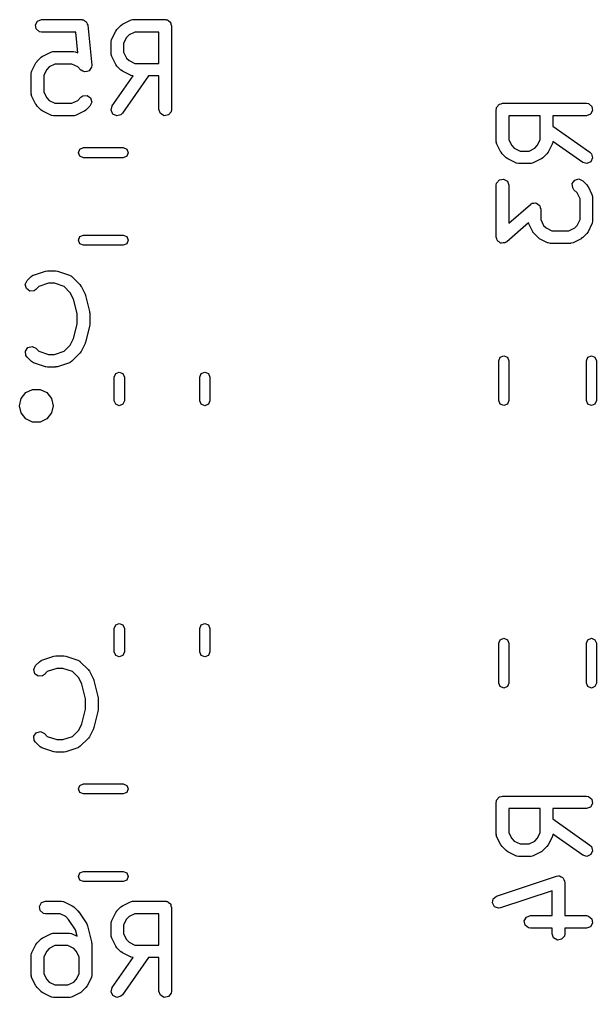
# Model space of a CAD drawing. Extents: x 6 to 132, y -105 to 21.
# Drawn here: x 93 to 99.88, y -0.87 to 10.81 of the extents above; entities that cross this region are included whole.
import ezdxf

# ---------------------------------------------------------------- set-up
doc = ezdxf.new("R2010")
doc.units = 0
doc.layers.add('BLACK', color=7, linetype='CONTINUOUS')

msp = doc.modelspace()

# ---------------------------------------------------------------- linework, layer by layer
at = {"layer": 'BLACK', "linetype": 'CONTINUOUS'}
for p, q in [((93.188, 10.7504), (93.2137, 10.7948)), ((93.197, 10.6999), (93.188, 10.7504)), ((93.2137, 10.7948), (93.2619, 10.8124)), ((93.2619, 10.8124), (93.7381, 10.8124)), ((93.7381, 10.8124), (93.742, 10.8117)), ((93.742, 10.8117), (93.7437, 10.8122)), ((93.7437, 10.8122), (93.7465, 10.8109)), ((93.7465, 10.8109), (93.7637, 10.8079)), ((93.7637, 10.8079), (93.7759, 10.7976)), ((93.7759, 10.7976), (93.7905, 10.7911)), ((93.7905, 10.7911), (93.795, 10.7816)), ((93.795, 10.7816), (93.803, 10.7749)), ((93.803, 10.7749), (93.8058, 10.7592)), ((93.8058, 10.7592), (93.8127, 10.7448)), ((94.2089, 10.7428), (94.2272, 10.7557)), ((94.2272, 10.7557), (94.2284, 10.7568)), ((94.2284, 10.7568), (94.3236, 10.8045)), ((94.3236, 10.8045), (94.3486, 10.8119)), ((94.3486, 10.8119), (94.3529, 10.8108)), ((94.3529, 10.8108), (94.3571, 10.8124)), ((94.3571, 10.8124), (94.7381, 10.8124)), ((94.7381, 10.8124), (94.7478, 10.8107)), ((94.7478, 10.8107), (94.7511, 10.8112)), ((94.7511, 10.8112), (94.754, 10.8096)), ((94.754, 10.8096), (94.7637, 10.8079)), ((94.7637, 10.8079), (94.7787, 10.7953)), ((94.7787, 10.7953), (94.7955, 10.7856)), ((94.7955, 10.7856), (94.7979, 10.7792)), ((94.7979, 10.7792), (94.803, 10.7749)), ((94.803, 10.7749), (94.8064, 10.7557)), ((94.8064, 10.7557), (94.8131, 10.7374)), ((93.2363, 10.6669), (93.197, 10.6999)), ((93.2619, 10.6624), (93.2363, 10.6669)), ((93.6702, 10.6624), (93.2619, 10.6624)), ((93.695, 10.4142), (93.6702, 10.6624)), ((93.8127, 10.7448), (93.8603, 10.2687)), ((94.0996, 10.5804), (94.1472, 10.6757)), ((94.1472, 10.6757), (94.1606, 10.6937)), ((94.1606, 10.6937), (94.1613, 10.6952)), ((94.1613, 10.6952), (94.2089, 10.7428)), ((94.3748, 10.6624), (94.3063, 10.6281)), ((94.6631, 10.6624), (94.3748, 10.6624)), ((94.6631, 10.2886), (94.6631, 10.6624)), ((94.8131, 10.7374), (94.8131, 9.73738)), ((94.0917, 10.5469), (94.0962, 10.5726)), ((94.0917, 10.404), (94.0917, 10.5469)), ((94.0962, 10.5726), (94.0991, 10.576)), ((94.0991, 10.576), (94.0996, 10.5804)), ((94.2759, 10.5977), (94.2417, 10.5292)), ((94.2417, 10.5292), (94.2417, 10.4218)), ((94.3063, 10.6281), (94.2759, 10.5977)), ((93.276, 10.3759), (93.3712, 10.4235)), ((93.3712, 10.4235), (93.3962, 10.4309)), ((93.3962, 10.4309), (93.4005, 10.4299)), ((93.4005, 10.4299), (93.4048, 10.4314)), ((93.4048, 10.4314), (93.6429, 10.4314)), ((93.6429, 10.4314), (93.6685, 10.4269)), ((93.6685, 10.4269), (93.6719, 10.424)), ((93.6719, 10.424), (93.6764, 10.4235)), ((93.6764, 10.4235), (93.695, 10.4142)), ((94.0932, 10.3998), (94.0917, 10.404)), ((94.0922, 10.3955), (94.0932, 10.3998)), ((94.0996, 10.3705), (94.0922, 10.3955)), ((94.2417, 10.4218), (94.2759, 10.3532)), ((93.1472, 10.1995), (93.1948, 10.2947)), ((93.1948, 10.2947), (93.2082, 10.3127)), ((93.2082, 10.3127), (93.2089, 10.3142)), ((93.2089, 10.3142), (93.2565, 10.3618)), ((93.2565, 10.3618), (93.2749, 10.3747)), ((93.2749, 10.3747), (93.276, 10.3759)), ((93.4225, 10.2814), (93.3539, 10.2472)), ((93.6252, 10.2814), (93.4225, 10.2814)), ((93.6937, 10.2472), (93.6252, 10.2814)), ((94.1472, 10.2753), (94.0996, 10.3705)), ((94.2759, 10.3532), (94.3063, 10.3228)), ((94.3063, 10.3228), (94.3748, 10.2886)), ((94.3748, 10.2886), (94.6631, 10.2886)), ((93.1393, 10.166), (93.1438, 10.1916)), ((93.1393, 9.92786), (93.1393, 10.166)), ((93.1438, 10.1916), (93.1467, 10.195)), ((93.1467, 10.195), (93.1472, 10.1995)), ((93.3235, 10.2168), (93.2893, 10.1482)), ((93.3539, 10.2472), (93.3235, 10.2168)), ((93.7327, 10.2082), (93.6937, 10.2472)), ((93.7331, 10.2079), (93.7327, 10.2082)), ((93.7333, 10.2075), (93.7331, 10.2079)), ((93.7564, 10.1971), (93.7333, 10.2075)), ((93.7792, 10.1865), (93.7564, 10.1971)), ((93.7797, 10.1866), (93.7792, 10.1865)), ((93.7801, 10.1864), (93.7797, 10.1866)), ((93.8044, 10.1932), (93.7801, 10.1864)), ((93.8287, 10.1998), (93.8044, 10.1932)), ((93.829, 10.2002), (93.8287, 10.1998)), ((93.8295, 10.2003), (93.829, 10.2002)), ((93.8437, 10.2212), (93.8295, 10.2003)), ((93.8582, 10.2418), (93.8437, 10.2212)), ((93.8584, 10.2427), (93.8581, 10.2423)), ((93.8581, 10.2423), (93.8582, 10.2418)), ((93.8603, 10.2687), (93.8584, 10.2427)), ((94.1484, 10.2741), (94.1472, 10.2753)), ((94.1613, 10.2558), (94.1484, 10.2741)), ((94.2089, 10.2082), (94.1613, 10.2558)), ((94.2104, 10.2075), (94.2089, 10.2082)), ((94.2284, 10.1941), (94.2104, 10.2075)), ((94.3236, 10.1465), (94.2284, 10.1941)), ((93.2893, 10.1482), (93.2893, 9.94556)), ((94.1052, 9.78039), (94.3561, 10.1388)), ((94.539, 10.1386), (94.2281, 9.69437)), ((94.3281, 10.146), (94.3236, 10.1465)), ((94.3315, 10.1431), (94.3281, 10.146)), ((94.3561, 10.1388), (94.3315, 10.1431)), ((94.6631, 10.1386), (94.539, 10.1386)), ((94.6631, 9.73738), (94.6631, 10.1386)), ((93.2893, 9.94556), (93.3235, 9.87705)), ((93.1408, 9.92364), (93.1393, 9.92786)), ((93.1398, 9.91928), (93.1408, 9.92364)), ((93.1472, 9.89432), (93.1398, 9.91928)), ((93.1948, 9.79908), (93.1472, 9.89432)), ((93.3235, 9.87705), (93.3539, 9.84664)), ((93.3539, 9.84664), (93.4225, 9.81238)), ((93.4225, 9.81238), (93.6251, 9.81238)), ((93.6251, 9.81238), (93.6937, 9.84664)), ((93.6937, 9.84664), (93.7327, 9.88565)), ((93.7327, 9.88565), (93.754, 9.90059)), ((93.754, 9.90059), (93.8051, 9.90506)), ((93.8051, 9.90506), (93.8471, 9.87564)), ((93.8604, 9.82608), (93.8387, 9.77959)), ((93.8471, 9.87564), (93.8604, 9.82608)), ((98.7443, 9.80643), (98.7626, 9.81309)), ((98.7626, 9.81309), (99.7626, 9.81309)), ((99.7626, 9.81309), (99.7883, 9.80857)), ((93.196, 9.79795), (93.1948, 9.79908)), ((93.2089, 9.77959), (93.196, 9.79795)), ((93.2565, 9.73197), (93.2089, 9.77959)), ((93.258, 9.73128), (93.2565, 9.73197)), ((93.276, 9.71792), (93.258, 9.73128)), ((93.3712, 9.6703), (93.276, 9.71792)), ((93.7716, 9.71792), (93.6764, 9.6703)), ((93.7728, 9.71911), (93.7716, 9.71792)), ((93.7911, 9.73197), (93.7728, 9.71911)), ((93.8387, 9.77959), (93.7911, 9.73197)), ((94.092, 9.73083), (94.1052, 9.78039)), ((94.1136, 9.68434), (94.092, 9.73083)), ((94.6806, 9.68917), (94.6631, 9.73738)), ((94.8086, 9.71173), (94.7756, 9.67243)), ((94.8131, 9.73738), (94.8086, 9.71173)), ((98.6876, 9.73809), (98.6893, 9.74784)), ((98.6876, 9.35714), (98.6876, 9.73809)), ((98.6888, 9.75112), (98.6904, 9.754)), ((98.6893, 9.74784), (98.6888, 9.75112)), ((98.6904, 9.754), (98.6921, 9.76375)), ((98.6921, 9.76375), (98.7047, 9.77867)), ((98.7047, 9.77867), (98.7144, 9.79555)), ((98.7144, 9.79555), (98.7208, 9.79786)), ((98.7208, 9.79786), (98.7251, 9.80305)), ((98.7251, 9.80305), (98.7443, 9.80643)), ((99.7883, 9.80857), (99.8276, 9.77559)), ((99.8365, 9.72507), (99.8108, 9.68064)), ((99.8276, 9.77559), (99.8365, 9.72507)), ((93.3757, 9.66978), (93.3712, 9.6703)), ((93.3791, 9.6669), (93.3757, 9.66978)), ((93.4048, 9.66238), (93.3791, 9.6669)), ((93.6429, 9.66238), (93.4048, 9.66238)), ((93.6471, 9.66391), (93.6429, 9.66238)), ((93.6514, 9.66287), (93.6471, 9.66391)), ((93.6764, 9.6703), (93.6514, 9.66287)), ((94.1601, 9.66266), (94.1136, 9.68434)), ((94.2097, 9.67595), (94.1601, 9.66266)), ((94.2281, 9.69437), (94.2097, 9.67595)), ((94.7251, 9.66352), (94.6806, 9.68917)), ((94.7756, 9.67243), (94.7251, 9.66352)), ((99.2114, 9.66309), (98.8376, 9.66309)), ((98.8376, 9.66309), (98.8376, 9.37485)), ((99.2114, 9.37485), (99.2114, 9.66309)), ((99.7626, 9.66309), (99.3614, 9.66309)), ((99.3614, 9.66309), (99.3614, 9.53905)), ((99.8108, 9.68064), (99.7626, 9.66309)), ((99.3614, 9.53905), (99.8056, 9.22811)), ((98.6892, 9.35293), (98.6876, 9.35714)), ((98.6881, 9.34857), (98.6892, 9.35293)), ((98.6955, 9.3236), (98.6881, 9.34857)), ((98.8376, 9.37485), (98.8719, 9.30633)), ((99.1772, 9.30633), (99.2114, 9.37485)), ((99.3612, 9.35608), (99.3569, 9.33149)), ((99.7196, 9.10522), (99.3612, 9.35608)), ((93.7027, 9.2225), (93.7203, 9.26493)), ((93.7203, 9.26493), (93.7627, 9.2825)), ((93.7627, 9.2825), (94.2373, 9.2825)), ((94.2373, 9.2825), (94.2797, 9.26493)), ((94.2797, 9.26493), (94.2973, 9.2225)), ((98.7432, 9.22836), (98.6955, 9.3236)), ((98.7443, 9.22724), (98.7432, 9.22836)), ((98.7572, 9.20887), (98.7443, 9.22724)), ((98.8719, 9.30633), (98.9023, 9.27592)), ((98.9023, 9.27592), (98.9708, 9.24167)), ((98.9708, 9.24167), (99.0782, 9.24167)), ((99.0782, 9.24167), (99.1468, 9.27592)), ((99.1468, 9.27592), (99.1772, 9.30633)), ((99.3059, 9.22836), (99.2925, 9.21035)), ((99.3535, 9.3236), (99.3059, 9.22836)), ((99.354, 9.32805), (99.3535, 9.3236)), ((99.3569, 9.33149), (99.354, 9.32805)), ((99.8056, 9.22811), (99.824, 9.20969)), ((93.7203, 9.18007), (93.7027, 9.2225)), ((93.7627, 9.1625), (93.7203, 9.18007)), ((94.2373, 9.1625), (93.7627, 9.1625)), ((94.2797, 9.18007), (94.2373, 9.1625)), ((94.2973, 9.2225), (94.2797, 9.18007)), ((98.8048, 9.16125), (98.7572, 9.20887)), ((98.8063, 9.16056), (98.8048, 9.16125)), ((98.8243, 9.1472), (98.8063, 9.16056)), ((98.9196, 9.09958), (98.8243, 9.1472)), ((99.2247, 9.1472), (99.1295, 9.09958)), ((99.2259, 9.14839), (99.2247, 9.1472)), ((99.2442, 9.16125), (99.2259, 9.14839)), ((99.2918, 9.20887), (99.2442, 9.16125)), ((99.2925, 9.21035), (99.2918, 9.20887)), ((99.8157, 9.11364), (99.7692, 9.09195)), ((99.8373, 9.16014), (99.8157, 9.11364)), ((99.824, 9.20969), (99.8373, 9.16014)), ((98.924, 9.09907), (98.9196, 9.09958)), ((98.9274, 9.09619), (98.924, 9.09907)), ((98.9531, 9.09167), (98.9274, 9.09619)), ((99.096, 9.09167), (98.9531, 9.09167)), ((99.1002, 9.0932), (99.096, 9.09167)), ((99.1045, 9.09216), (99.1002, 9.0932)), ((99.1295, 9.09958), (99.1045, 9.09216)), ((99.7692, 9.09195), (99.7196, 9.10522)), ((98.6921, 8.85898), (98.7251, 8.89828)), ((98.7251, 8.89828), (98.7756, 8.90719)), ((98.7756, 8.90719), (98.8201, 8.88154)), ((98.8201, 8.88154), (98.8376, 8.83333)), ((99.5949, 8.85274), (99.6244, 8.89477)), ((99.6244, 8.89477), (99.6739, 8.90805)), ((99.6739, 8.90805), (99.7204, 8.88637)), ((99.7204, 8.88637), (99.768, 8.83875)), ((98.6876, 8.83333), (98.6921, 8.85898)), ((98.6876, 8.21429), (98.6876, 8.83333)), ((98.8376, 8.83333), (98.8376, 8.37957)), ((99.5994, 8.80163), (99.5949, 8.85274)), ((99.6143, 8.7803), (99.5994, 8.80163)), ((99.6534, 8.74128), (99.6143, 8.7803)), ((99.768, 8.83875), (99.7809, 8.82038)), ((99.7809, 8.82038), (99.7821, 8.81925)), ((99.7821, 8.81925), (99.8297, 8.72402)), ((99.6876, 8.67277), (99.6534, 8.74128)), ((99.6876, 8.42247), (99.6876, 8.67277)), ((99.8297, 8.72402), (99.8371, 8.69905)), ((99.8371, 8.69905), (99.8361, 8.69469)), ((99.8361, 8.69469), (99.8376, 8.69047)), ((99.8376, 8.69047), (99.8376, 8.40476)), ((98.8376, 8.37957), (99.0942, 8.60406)), ((99.0942, 8.60406), (99.1038, 8.6099)), ((99.1038, 8.6099), (99.1061, 8.61257)), ((99.1061, 8.61257), (99.1091, 8.61311)), ((99.1091, 8.61311), (99.1165, 8.61755)), ((99.1165, 8.61755), (99.1367, 8.61797)), ((99.1367, 8.61797), (99.1566, 8.62148)), ((99.1566, 8.62148), (99.1618, 8.61849)), ((99.1618, 8.61849), (99.1678, 8.61861)), ((99.1678, 8.61861), (99.1835, 8.60594)), ((99.1835, 8.60594), (99.201, 8.59583)), ((99.201, 8.59583), (99.2031, 8.5902)), ((99.2031, 8.5902), (99.2077, 8.58645)), ((99.2077, 8.58645), (99.2117, 8.56662)), ((99.2117, 8.56662), (99.2186, 8.54762)), ((99.2186, 8.54762), (99.2186, 8.42247)), ((99.2186, 8.42247), (99.2528, 8.35395)), ((99.6534, 8.35395), (99.6876, 8.42247)), ((99.0722, 8.38554), (98.812, 8.15784)), ((99.0765, 8.37122), (99.0722, 8.38554)), ((99.1241, 8.27598), (99.0765, 8.37122)), ((99.2528, 8.35395), (99.2832, 8.32354)), ((99.2832, 8.32354), (99.3518, 8.28928)), ((99.5544, 8.28928), (99.623, 8.32354)), ((99.623, 8.32354), (99.6534, 8.35395)), ((99.8297, 8.37122), (99.7821, 8.27598)), ((99.8302, 8.37567), (99.8297, 8.37122)), ((99.8331, 8.37911), (99.8302, 8.37567)), ((99.8376, 8.40476), (99.8331, 8.37911)), ((93.7027, 8.1775), (93.7203, 8.21993)), ((93.7203, 8.13507), (93.7027, 8.1775)), ((93.7203, 8.21993), (93.7627, 8.2375)), ((93.7627, 8.2375), (94.2373, 8.2375)), ((94.2373, 8.2375), (94.2797, 8.21993)), ((94.2797, 8.21993), (94.2973, 8.1775)), ((94.2973, 8.1775), (94.2797, 8.13507)), ((98.6945, 8.19529), (98.6876, 8.21429)), ((98.6985, 8.17545), (98.6945, 8.19529)), ((99.1253, 8.27486), (99.1241, 8.27598)), ((99.1382, 8.25649), (99.1253, 8.27486)), ((99.1858, 8.20887), (99.1382, 8.25649)), ((99.1873, 8.20818), (99.1858, 8.20887)), ((99.2053, 8.19482), (99.1873, 8.20818)), ((99.3005, 8.1472), (99.2053, 8.19482)), ((99.3518, 8.28928), (99.5544, 8.28928)), ((99.7009, 8.19482), (99.6057, 8.1472)), ((99.702, 8.19601), (99.7009, 8.19482)), ((99.7204, 8.20887), (99.702, 8.19601)), ((99.768, 8.25649), (99.7204, 8.20887)), ((99.7687, 8.25797), (99.768, 8.25649)), ((99.7821, 8.27598), (99.7687, 8.25797)), ((93.7627, 8.1175), (93.7203, 8.13507)), ((94.2373, 8.1175), (93.7627, 8.1175)), ((94.2797, 8.13507), (94.2373, 8.1175)), ((98.7031, 8.1717), (98.6985, 8.17545)), ((98.7052, 8.16608), (98.7031, 8.1717)), ((98.7227, 8.15597), (98.7052, 8.16608)), ((98.7384, 8.14329), (98.7227, 8.15597)), ((98.7444, 8.14341), (98.7384, 8.14329)), ((98.7496, 8.14042), (98.7444, 8.14341)), ((98.7695, 8.14393), (98.7496, 8.14042)), ((98.7897, 8.14435), (98.7695, 8.14393)), ((98.7971, 8.14879), (98.7897, 8.14435)), ((98.8001, 8.14933), (98.7971, 8.14879)), ((98.8024, 8.152), (98.8001, 8.14933)), ((98.812, 8.15784), (98.8024, 8.152)), ((99.305, 8.14669), (99.3005, 8.1472)), ((99.3084, 8.14381), (99.305, 8.14669)), ((99.334, 8.13928), (99.3084, 8.14381)), ((99.5721, 8.13928), (99.334, 8.13928)), ((99.5764, 8.14082), (99.5721, 8.13928)), ((99.5807, 8.13978), (99.5764, 8.14082)), ((99.6057, 8.1472), (99.5807, 8.13978)), ((93.0898, 7.69517), (93.1374, 7.74279)), ((93.1374, 7.74279), (93.1588, 7.75773)), ((93.1588, 7.75773), (93.1632, 7.75812)), ((93.1632, 7.75812), (93.1668, 7.76091)), ((93.1668, 7.76091), (93.3096, 7.80853)), ((93.3096, 7.80853), (93.3318, 7.81182)), ((93.3318, 7.81182), (93.3333, 7.81238)), ((93.3333, 7.81238), (93.4286, 7.81238)), ((93.4286, 7.81238), (93.4507, 7.80849)), ((93.4507, 7.80849), (93.4523, 7.80853)), ((93.4523, 7.80853), (93.5951, 7.76091)), ((93.5951, 7.76091), (93.618, 7.74851)), ((93.618, 7.74851), (93.6204, 7.74469)), ((93.6204, 7.74469), (93.6245, 7.74279)), ((93.6245, 7.74279), (93.7197, 7.64756)), ((93.0681, 7.64868), (93.0898, 7.69517)), ((93.0814, 7.59912), (93.0681, 7.64868)), ((93.1234, 7.5697), (93.0814, 7.59912)), ((93.231, 7.62421), (93.1959, 7.58911)), ((93.3455, 7.66238), (93.231, 7.62421)), ((93.4164, 7.66238), (93.3455, 7.66238)), ((93.5309, 7.62421), (93.4164, 7.66238)), ((93.605, 7.5501), (93.5309, 7.62421)), ((93.7197, 7.64756), (93.7326, 7.62919)), ((93.7326, 7.62919), (93.7337, 7.62806)), ((93.7337, 7.62806), (93.7814, 7.53283)), ((93.1746, 7.57417), (93.1234, 7.5697)), ((93.1959, 7.58911), (93.1746, 7.57417)), ((93.6435, 7.47311), (93.605, 7.5501)), ((93.7814, 7.53283), (93.7851, 7.52042)), ((93.7851, 7.52042), (93.787, 7.51747)), ((93.787, 7.51747), (93.8347, 7.327)), ((93.6869, 7.29957), (93.6435, 7.47311)), ((93.6869, 7.17519), (93.6869, 7.29957)), ((93.8347, 7.327), (93.8357, 7.31207)), ((93.8357, 7.31207), (93.8369, 7.30881)), ((93.8369, 7.30881), (93.8369, 7.16595)), ((93.6435, 7.00165), (93.6869, 7.17519)), ((93.8347, 7.14776), (93.787, 6.95729)), ((93.8369, 7.16595), (93.8343, 7.15121)), ((93.8343, 7.15121), (93.8347, 7.14776)), ((93.0704, 6.85203), (93.0998, 6.89406)), ((93.0998, 6.89406), (93.1494, 6.90733)), ((93.1494, 6.90733), (93.1959, 6.88565)), ((93.5309, 6.85055), (93.605, 6.92467)), ((93.605, 6.92467), (93.6435, 7.00165)), ((93.7814, 6.94193), (93.7337, 6.8467)), ((93.7818, 6.94546), (93.7814, 6.94193)), ((93.787, 6.95729), (93.7818, 6.94546)), ((93.0749, 6.80092), (93.0704, 6.85203)), ((93.0898, 6.77959), (93.0749, 6.80092)), ((93.1374, 6.73197), (93.0898, 6.77959)), ((93.1959, 6.88565), (93.231, 6.85055)), ((93.231, 6.85055), (93.3455, 6.81238)), ((93.3455, 6.81238), (93.4164, 6.81238)), ((93.4164, 6.81238), (93.5309, 6.85055)), ((93.7197, 6.8272), (93.6245, 6.73197)), ((93.7204, 6.82869), (93.7197, 6.8272)), ((93.7337, 6.8467), (93.7204, 6.82869)), ((98.7175, 6.73726), (98.7351, 6.77968)), ((98.7351, 6.77968), (98.7775, 6.79726)), ((98.7775, 6.79726), (98.8199, 6.77968)), ((98.8199, 6.77968), (98.8375, 6.73726)), ((99.7625, 6.73726), (99.7801, 6.77968)), ((99.7801, 6.77968), (99.8225, 6.79726)), ((99.8225, 6.79726), (99.8649, 6.77968)), ((99.8649, 6.77968), (99.8825, 6.73726)), ((93.1415, 6.73007), (93.1374, 6.73197)), ((93.1439, 6.72625), (93.1415, 6.73007)), ((93.1668, 6.71385), (93.1439, 6.72625)), ((93.3096, 6.66623), (93.1668, 6.71385)), ((93.3113, 6.66627), (93.3096, 6.66623)), ((93.3333, 6.66238), (93.3113, 6.66627)), ((93.4286, 6.66238), (93.3333, 6.66238)), ((93.4301, 6.66294), (93.4286, 6.66238)), ((93.4523, 6.66623), (93.4301, 6.66294)), ((93.5951, 6.71385), (93.4523, 6.66623)), ((93.5987, 6.71664), (93.5951, 6.71385)), ((93.6031, 6.71703), (93.5987, 6.71664)), ((93.6245, 6.73197), (93.6031, 6.71703)), ((98.7175, 6.26274), (98.7175, 6.73726)), ((98.8375, 6.73726), (98.8375, 6.26274)), ((99.7625, 6.26274), (99.7625, 6.73726)), ((99.8825, 6.73726), (99.8825, 6.26274)), ((94.13, 6.54058), (94.1476, 6.58301)), ((94.1476, 6.58301), (94.19, 6.60058)), ((94.19, 6.60058), (94.2324, 6.58301)), ((94.2324, 6.58301), (94.25, 6.54058)), ((95.15, 6.54058), (95.1676, 6.58301)), ((95.1676, 6.58301), (95.21, 6.60058)), ((95.21, 6.60058), (95.2524, 6.58301)), ((95.2524, 6.58301), (95.27, 6.54058)), ((94.13, 6.25942), (94.13, 6.54058)), ((94.25, 6.54058), (94.25, 6.25942)), ((95.15, 6.25942), (95.15, 6.54058)), ((95.27, 6.54058), (95.27, 6.25942)), ((93.0198, 6.28678), (93.0753, 6.35637)), ((93.0753, 6.35637), (93.1555, 6.39499)), ((93.1555, 6.39499), (93.2445, 6.39499)), ((93.2445, 6.39499), (93.3247, 6.35637)), ((93.3247, 6.35637), (93.3802, 6.28678)), ((93, 6.2), (93.0198, 6.28678)), ((93.0198, 6.11322), (93, 6.2)), ((93.3802, 6.28678), (93.4, 6.2)), ((93.4, 6.2), (93.3802, 6.11322)), ((94.1476, 6.21699), (94.13, 6.25942)), ((94.19, 6.19942), (94.1476, 6.21699)), ((94.2324, 6.21699), (94.19, 6.19942)), ((94.25, 6.25942), (94.2324, 6.21699)), ((95.1676, 6.21699), (95.15, 6.25942)), ((95.21, 6.19942), (95.1676, 6.21699)), ((95.2524, 6.21699), (95.21, 6.19942)), ((95.27, 6.25942), (95.2524, 6.21699)), ((98.7351, 6.22032), (98.7175, 6.26274)), ((98.7775, 6.20274), (98.7351, 6.22032)), ((98.8199, 6.22032), (98.7775, 6.20274)), ((98.8375, 6.26274), (98.8199, 6.22032)), ((99.7801, 6.22032), (99.7625, 6.26274)), ((99.8225, 6.20274), (99.7801, 6.22032)), ((99.8649, 6.22032), (99.8225, 6.20274)), ((99.8825, 6.26274), (99.8649, 6.22032)), ((93.0753, 6.04363), (93.0198, 6.11322)), ((93.3802, 6.11322), (93.3247, 6.04363)), ((93.1555, 6.00501), (93.0753, 6.04363)), ((93.2445, 6.00501), (93.1555, 6.00501)), ((93.3247, 6.04363), (93.2445, 6.00501)), ((94.13, 3.54058), (94.1476, 3.58301)), ((94.13, 3.25942), (94.13, 3.54058)), ((94.1476, 3.58301), (94.19, 3.60058)), ((94.19, 3.60058), (94.2324, 3.58301)), ((94.2324, 3.58301), (94.25, 3.54058)), ((94.25, 3.54058), (94.25, 3.25942)), ((95.15, 3.54058), (95.1676, 3.58301)), ((95.15, 3.25942), (95.15, 3.54058)), ((95.1676, 3.58301), (95.21, 3.60058)), ((95.21, 3.60058), (95.2524, 3.58301)), ((95.2524, 3.58301), (95.27, 3.54058)), ((95.27, 3.54058), (95.27, 3.25942)), ((98.7175, 3.36226), (98.7351, 3.40468)), ((98.7351, 3.40468), (98.7775, 3.42226)), ((98.7775, 3.42226), (98.8199, 3.40468)), ((98.8199, 3.40468), (98.8375, 3.36226)), ((99.7625, 3.36226), (99.7801, 3.40468)), ((99.7801, 3.40468), (99.8225, 3.42226)), ((99.8225, 3.42226), (99.8649, 3.40468)), ((99.8649, 3.40468), (99.8825, 3.36226)), ((98.7175, 2.88774), (98.7175, 3.36226)), ((98.8375, 3.36226), (98.8375, 2.88774)), ((99.7625, 2.88774), (99.7625, 3.36226)), ((99.8825, 3.36226), (99.8825, 2.88774)), ((93.2374, 3.14279), (93.2588, 3.15773)), ((93.2588, 3.15773), (93.2632, 3.15812)), ((93.2632, 3.15812), (93.2668, 3.16091)), ((93.2668, 3.16091), (93.4096, 3.20853)), ((93.4096, 3.20853), (93.4318, 3.21182)), ((93.4318, 3.21182), (93.4333, 3.21238)), ((93.4333, 3.21238), (93.5286, 3.21238)), ((93.5286, 3.21238), (93.5507, 3.20849)), ((93.5507, 3.20849), (93.5523, 3.20853)), ((93.5523, 3.20853), (93.6951, 3.16091)), ((93.6951, 3.16091), (93.718, 3.14851)), ((94.1476, 3.21699), (94.13, 3.25942)), ((94.19, 3.19942), (94.1476, 3.21699)), ((94.2324, 3.21699), (94.19, 3.19942)), ((94.25, 3.25942), (94.2324, 3.21699)), ((95.1676, 3.21699), (95.15, 3.25942)), ((95.21, 3.19942), (95.1676, 3.21699)), ((95.2524, 3.21699), (95.21, 3.19942)), ((95.27, 3.25942), (95.2524, 3.21699)), ((93.1681, 3.04868), (93.1898, 3.09517)), ((93.1814, 2.99912), (93.1681, 3.04868)), ((93.1898, 3.09517), (93.2374, 3.14279)), ((93.4455, 3.06238), (93.331, 3.02421)), ((93.5164, 3.06238), (93.4455, 3.06238)), ((93.6309, 3.02421), (93.5164, 3.06238)), ((93.718, 3.14851), (93.7204, 3.14469)), ((93.7204, 3.14469), (93.7245, 3.14279)), ((93.7245, 3.14279), (93.8197, 3.04756)), ((93.8197, 3.04756), (93.8326, 3.02919)), ((93.2234, 2.9697), (93.1814, 2.99912)), ((93.2746, 2.97417), (93.2234, 2.9697)), ((93.2959, 2.98911), (93.2746, 2.97417)), ((93.331, 3.02421), (93.2959, 2.98911)), ((93.705, 2.9501), (93.6309, 3.02421)), ((93.7435, 2.87311), (93.705, 2.9501)), ((93.8326, 3.02919), (93.8337, 3.02806)), ((93.8337, 3.02806), (93.8814, 2.93283)), ((93.8814, 2.93283), (93.8851, 2.92042)), ((93.8851, 2.92042), (93.887, 2.91748)), ((93.7869, 2.69957), (93.7435, 2.87311)), ((93.887, 2.91748), (93.9347, 2.727)), ((98.7351, 2.84532), (98.7175, 2.88774)), ((98.7775, 2.82774), (98.7351, 2.84532)), ((98.8199, 2.84532), (98.7775, 2.82774)), ((98.8375, 2.88774), (98.8199, 2.84532)), ((99.7801, 2.84532), (99.7625, 2.88774)), ((99.8225, 2.82774), (99.7801, 2.84532)), ((99.8649, 2.84532), (99.8225, 2.82774)), ((99.8825, 2.88774), (99.8649, 2.84532)), ((93.7869, 2.57519), (93.7869, 2.69957)), ((93.9347, 2.727), (93.9357, 2.71207)), ((93.9357, 2.71207), (93.9369, 2.70881)), ((93.9369, 2.70881), (93.9369, 2.56595)), ((93.7435, 2.40165), (93.7869, 2.57519)), ((93.9347, 2.54776), (93.887, 2.35729)), ((93.9369, 2.56595), (93.9343, 2.55121)), ((93.9343, 2.55121), (93.9347, 2.54776)), ((93.705, 2.32466), (93.7435, 2.40165)), ((93.8814, 2.34193), (93.8337, 2.2467)), ((93.8818, 2.34546), (93.8814, 2.34193)), ((93.887, 2.35729), (93.8818, 2.34546)), ((93.1704, 2.25203), (93.1998, 2.29406)), ((93.1749, 2.20092), (93.1704, 2.25203)), ((93.1998, 2.29406), (93.2494, 2.30733)), ((93.2494, 2.30733), (93.2959, 2.28565)), ((93.2959, 2.28565), (93.331, 2.25055)), ((93.331, 2.25055), (93.4455, 2.21238)), ((93.5164, 2.21238), (93.6309, 2.25055)), ((93.6309, 2.25055), (93.705, 2.32466)), ((93.8197, 2.22721), (93.7245, 2.13197)), ((93.8204, 2.22869), (93.8197, 2.22721)), ((93.8337, 2.2467), (93.8204, 2.22869)), ((93.1898, 2.17959), (93.1749, 2.20092)), ((93.2374, 2.13197), (93.1898, 2.17959)), ((93.2415, 2.13007), (93.2374, 2.13197)), ((93.2439, 2.12625), (93.2415, 2.13007)), ((93.2668, 2.11385), (93.2439, 2.12625)), ((93.4096, 2.06623), (93.2668, 2.11385)), ((93.4455, 2.21238), (93.5164, 2.21238)), ((93.6951, 2.11385), (93.5523, 2.06623)), ((93.6987, 2.11664), (93.6951, 2.11385)), ((93.7031, 2.11703), (93.6987, 2.11664)), ((93.7245, 2.13197), (93.7031, 2.11703)), ((93.4112, 2.06627), (93.4096, 2.06623)), ((93.4333, 2.06238), (93.4112, 2.06627)), ((93.5286, 2.06238), (93.4333, 2.06238)), ((93.5301, 2.06294), (93.5286, 2.06238)), ((93.5523, 2.06623), (93.5301, 2.06294)), ((93.7027, 1.6225), (93.7203, 1.66493)), ((93.7203, 1.66493), (93.7627, 1.6825)), ((93.7627, 1.6825), (94.2373, 1.6825)), ((94.2373, 1.6825), (94.2797, 1.66493)), ((94.2797, 1.66493), (94.2973, 1.6225)), ((93.7203, 1.58007), (93.7027, 1.6225)), ((93.7627, 1.5625), (93.7203, 1.58007)), ((94.2373, 1.5625), (93.7627, 1.5625)), ((94.2797, 1.58007), (94.2373, 1.5625)), ((94.2973, 1.6225), (94.2797, 1.58007)), ((98.7047, 1.50367), (98.7144, 1.52055)), ((98.7144, 1.52055), (98.7208, 1.52286)), ((98.7208, 1.52286), (98.7251, 1.52805)), ((98.7251, 1.52805), (98.7443, 1.53143)), ((98.7443, 1.53143), (98.7626, 1.53809)), ((98.7626, 1.53809), (99.7626, 1.53809)), ((99.7626, 1.53809), (99.7883, 1.53357)), ((99.7883, 1.53357), (99.8276, 1.50059)), ((98.6876, 1.46309), (98.6893, 1.47283)), ((98.6876, 1.08214), (98.6876, 1.46309)), ((98.6888, 1.47612), (98.6904, 1.479)), ((98.6893, 1.47283), (98.6888, 1.47612)), ((98.6904, 1.479), (98.6921, 1.48875)), ((98.6921, 1.48875), (98.7047, 1.50367)), ((99.8108, 1.40564), (99.7626, 1.38809)), ((99.8365, 1.45007), (99.8108, 1.40564)), ((99.8276, 1.50059), (99.8365, 1.45007)), ((99.2114, 1.38809), (98.8376, 1.38809)), ((98.8376, 1.38809), (98.8376, 1.09985)), ((99.2114, 1.09985), (99.2114, 1.38809)), ((99.7626, 1.38809), (99.3614, 1.38809)), ((99.3614, 1.38809), (99.3614, 1.26405)), ((99.3614, 1.26405), (99.8056, 0.95311)), ((98.6892, 1.07793), (98.6876, 1.08214)), ((98.6881, 1.07357), (98.6892, 1.07793)), ((98.6955, 1.0486), (98.6881, 1.07357)), ((98.8376, 1.09985), (98.8719, 1.03133)), ((99.1772, 1.03133), (99.2114, 1.09985)), ((99.354, 1.05305), (99.3535, 1.0486)), ((99.3569, 1.05649), (99.354, 1.05305)), ((99.3612, 1.08108), (99.3569, 1.05649)), ((99.7196, 0.83022), (99.3612, 1.08108)), ((98.7432, 0.95336), (98.6955, 1.0486)), ((98.7443, 0.95224), (98.7432, 0.95336)), ((98.7572, 0.93387), (98.7443, 0.95224)), ((98.8719, 1.03133), (98.9023, 1.00092)), ((98.9023, 1.00092), (98.9708, 0.96667)), ((98.9708, 0.96667), (99.0782, 0.96667)), ((99.0782, 0.96667), (99.1468, 1.00092)), ((99.1468, 1.00092), (99.1772, 1.03133)), ((99.2925, 0.93535), (99.2918, 0.93387)), ((99.3059, 0.95336), (99.2925, 0.93535)), ((99.3535, 1.0486), (99.3059, 0.95336)), ((99.8056, 0.95311), (99.824, 0.93469)), ((99.824, 0.93469), (99.8373, 0.88514)), ((98.8048, 0.88625), (98.7572, 0.93387)), ((98.8063, 0.88556), (98.8048, 0.88625)), ((98.8243, 0.8722), (98.8063, 0.88556)), ((98.9196, 0.82458), (98.8243, 0.8722)), ((98.924, 0.82407), (98.9196, 0.82458)), ((98.9274, 0.82119), (98.924, 0.82407)), ((98.9531, 0.81667), (98.9274, 0.82119)), ((99.1002, 0.8182), (99.096, 0.81667)), ((99.1045, 0.81716), (99.1002, 0.8182)), ((99.1295, 0.82458), (99.1045, 0.81716)), ((99.2247, 0.8722), (99.1295, 0.82458)), ((99.2259, 0.87339), (99.2247, 0.8722)), ((99.2442, 0.88625), (99.2259, 0.87339)), ((99.2918, 0.93387), (99.2442, 0.88625)), ((99.7692, 0.81695), (99.7196, 0.83022)), ((99.8157, 0.83864), (99.7692, 0.81695)), ((99.8373, 0.88514), (99.8157, 0.83864)), ((99.096, 0.81667), (98.9531, 0.81667)), ((93.7027, 0.5775), (93.7203, 0.61993)), ((93.7203, 0.61993), (93.7627, 0.6375)), ((93.7627, 0.6375), (94.2373, 0.6375)), ((94.2373, 0.6375), (94.2797, 0.61993)), ((94.2797, 0.61993), (94.2973, 0.5775)), ((99.4056, 0.58186), (99.4313, 0.58569)), ((99.4313, 0.58569), (99.4367, 0.58358)), ((99.4367, 0.58358), (99.4423, 0.58457)), ((99.4423, 0.58457), (99.46, 0.57434)), ((93.7203, 0.53507), (93.7027, 0.5775)), ((93.7627, 0.5175), (93.7203, 0.53507)), ((94.2373, 0.5175), (93.7627, 0.5175)), ((94.2797, 0.53507), (94.2373, 0.5175)), ((94.2973, 0.5775), (94.2797, 0.53507)), ((98.6913, 0.34377), (99.4056, 0.58186)), ((99.46, 0.57434), (99.479, 0.56683)), ((99.479, 0.56683), (99.4818, 0.56179)), ((99.4818, 0.56179), (99.4867, 0.55892)), ((99.4867, 0.55892), (99.4937, 0.5397)), ((99.4937, 0.5397), (99.5035, 0.52171)), ((99.5035, 0.52171), (99.5023, 0.5161)), ((99.5023, 0.5161), (99.5043, 0.51071)), ((99.5043, 0.51071), (99.5043, 0.10952)), ((99.3543, 0.40666), (98.7387, 0.20147)), ((99.3543, 0.10952), (99.3543, 0.40666)), ((93.2357, 0.2204), (93.2613, 0.26483)), ((93.2613, 0.26483), (93.3095, 0.28238)), ((93.3095, 0.28238), (93.5, 0.28238)), ((93.5, 0.28238), (93.5257, 0.27786)), ((93.5257, 0.27786), (93.5291, 0.27497)), ((93.5291, 0.27497), (93.5335, 0.27446)), ((93.5335, 0.27446), (93.6288, 0.22684)), ((94.2284, 0.22684), (94.3236, 0.27446)), ((94.3236, 0.27446), (94.3486, 0.28189)), ((94.3486, 0.28189), (94.3529, 0.28085)), ((94.3529, 0.28085), (94.3571, 0.28238)), ((94.3571, 0.28238), (94.7381, 0.28238)), ((94.7381, 0.28238), (94.7478, 0.28066)), ((94.7478, 0.28066), (94.7511, 0.28124)), ((94.7511, 0.28124), (94.754, 0.27957)), ((94.754, 0.27957), (94.7637, 0.27786)), ((94.7637, 0.27786), (94.7787, 0.26533)), ((94.7787, 0.26533), (94.7955, 0.25559)), ((94.7955, 0.25559), (94.7979, 0.24923)), ((94.7979, 0.24923), (94.803, 0.24488)), ((94.803, 0.24488), (94.8064, 0.22569)), ((98.6408, 0.26162), (98.6511, 0.31188)), ((98.6652, 0.2165), (98.6408, 0.26162)), ((98.6511, 0.31188), (98.6913, 0.34377)), ((93.2446, 0.16988), (93.2357, 0.2204)), ((93.2839, 0.1369), (93.2446, 0.16988)), ((93.3095, 0.13238), (93.2839, 0.1369)), ((93.4823, 0.13238), (93.3095, 0.13238)), ((93.5508, 0.09812), (93.4823, 0.13238)), ((93.6288, 0.22684), (93.6468, 0.21348)), ((93.6468, 0.21348), (93.6483, 0.21279)), ((93.6483, 0.21279), (93.6959, 0.16517)), ((93.6959, 0.16517), (93.7024, 0.15582)), ((93.7024, 0.15582), (93.7053, 0.15374)), ((93.7053, 0.15374), (93.8005, 0.01089)), ((94.0996, 0.05044), (94.1472, 0.14568)), ((94.1472, 0.14568), (94.1606, 0.16369)), ((94.1606, 0.16369), (94.1613, 0.16517)), ((94.1613, 0.16517), (94.2089, 0.21279)), ((94.2089, 0.21279), (94.2272, 0.22565)), ((94.2272, 0.22565), (94.2284, 0.22684)), ((94.3748, 0.13238), (94.3063, 0.09812)), ((94.6631, 0.13238), (94.3748, 0.13238)), ((94.6631, -0.24143), (94.6631, 0.13238)), ((94.8064, 0.22569), (94.8131, 0.20738)), ((94.8131, 0.20738), (94.8131, -0.79262)), ((98.713, 0.19765), (98.6652, 0.2165)), ((98.7387, 0.20147), (98.713, 0.19765)), ((93.5846, 0.06436), (93.5508, 0.09812)), ((93.6685, -0.06151), (93.5846, 0.06436)), ((93.8005, 0.01089), (93.8106, -0.01217)), ((94.0917, 0.0169), (94.0962, 0.04256)), ((94.0917, -0.12595), (94.0917, 0.0169)), ((94.0962, 0.04256), (94.0991, 0.04599)), ((94.0991, 0.04599), (94.0996, 0.05044)), ((94.2759, 0.06771), (94.2417, -0.0008)), ((94.3063, 0.09812), (94.2759, 0.06771)), ((99.0221, 0.04755), (99.0477, 0.09198)), ((99.031, -0.00298), (99.0221, 0.04755)), ((99.0477, 0.09198), (99.096, 0.10952)), ((99.096, 0.10952), (99.3543, 0.10952)), ((99.5043, 0.10952), (99.7626, 0.10952)), ((99.7626, 0.10952), (99.7883, 0.105)), ((99.7883, 0.105), (99.8276, 0.07202)), ((99.8365, 0.0215), (99.8108, -0.02293)), ((99.8276, 0.07202), (99.8365, 0.0215)), ((93.276, -0.15411), (93.3712, -0.10649)), ((93.3712, -0.10649), (93.3962, -0.09906)), ((93.3962, -0.09906), (93.4005, -0.1001)), ((93.4005, -0.1001), (93.4048, -0.09857)), ((93.4048, -0.09857), (93.5952, -0.09857)), ((93.5952, -0.09857), (93.6209, -0.10309)), ((93.6209, -0.10309), (93.6243, -0.10598)), ((93.6243, -0.10598), (93.6288, -0.10649)), ((93.6288, -0.10649), (93.687, -0.1356)), ((93.687, -0.1356), (93.6685, -0.06151)), ((93.8106, -0.01217), (93.8109, -0.01252)), ((93.8109, -0.01252), (93.8585, -0.203)), ((94.2417, -0.0008), (94.2417, -0.10825)), ((94.2417, -0.10825), (94.2759, -0.17676)), ((99.0703, -0.03595), (99.031, -0.00298)), ((99.096, -0.04048), (99.0703, -0.03595)), ((99.3543, -0.04048), (99.096, -0.04048)), ((99.3543, -0.10833), (99.3543, -0.04048)), ((99.3718, -0.15654), (99.3543, -0.10833)), ((99.5043, -0.10833), (99.4998, -0.13398)), ((99.7626, -0.04048), (99.5043, -0.04048)), ((99.5043, -0.04048), (99.5043, -0.10833)), ((99.8108, -0.02293), (99.7626, -0.04048)), ((93.1948, -0.23527), (93.2082, -0.21726)), ((93.2082, -0.21726), (93.2089, -0.21578)), ((93.2089, -0.21578), (93.2565, -0.16816)), ((93.2565, -0.16816), (93.2749, -0.1553)), ((93.2749, -0.1553), (93.276, -0.15411)), ((93.8585, -0.203), (93.8595, -0.21793)), ((93.8595, -0.21793), (93.8607, -0.22119)), ((93.8607, -0.22119), (93.8607, -0.60214)), ((94.0932, -0.13017), (94.0917, -0.12595)), ((94.0922, -0.13453), (94.0932, -0.13017)), ((94.0996, -0.15949), (94.0922, -0.13453)), ((94.1472, -0.25473), (94.0996, -0.15949)), ((94.2759, -0.17676), (94.3063, -0.20717)), ((94.3063, -0.20717), (94.3748, -0.24143)), ((99.4163, -0.18219), (99.3718, -0.15654)), ((99.4668, -0.17328), (99.4163, -0.18219)), ((99.4998, -0.13398), (99.4668, -0.17328)), ((93.1393, -0.36405), (93.1438, -0.3384)), ((93.1438, -0.3384), (93.1467, -0.33496)), ((93.1467, -0.33496), (93.1472, -0.33051)), ((93.1472, -0.33051), (93.1948, -0.23527)), ((93.3235, -0.31324), (93.2893, -0.38175)), ((93.3539, -0.28283), (93.3235, -0.31324)), ((93.4225, -0.24857), (93.3539, -0.28283)), ((93.5775, -0.24857), (93.4225, -0.24857)), ((93.646, -0.28283), (93.5775, -0.24857)), ((93.6765, -0.31324), (93.646, -0.28283)), ((93.7107, -0.38175), (93.6765, -0.31324)), ((94.1484, -0.25586), (94.1472, -0.25473)), ((94.1613, -0.27422), (94.1484, -0.25586)), ((94.2089, -0.32184), (94.1613, -0.27422)), ((94.2104, -0.32253), (94.2089, -0.32184)), ((94.2284, -0.33589), (94.2104, -0.32253)), ((94.3236, -0.38351), (94.2284, -0.33589)), ((94.3748, -0.24143), (94.6631, -0.24143)), ((93.1393, -0.60214), (93.1393, -0.36405)), ((93.2893, -0.38175), (93.2893, -0.58444)), ((93.7107, -0.58444), (93.7107, -0.38175)), ((94.1052, -0.74961), (94.3561, -0.39124)), ((94.539, -0.39143), (94.2281, -0.83563)), ((94.3281, -0.38402), (94.3236, -0.38351)), ((94.3315, -0.3869), (94.3281, -0.38402)), ((94.3561, -0.39124), (94.3315, -0.3869)), ((94.6631, -0.39143), (94.539, -0.39143)), ((94.6631, -0.79262), (94.6631, -0.39143)), ((93.1408, -0.60635), (93.1393, -0.60214)), ((93.1398, -0.61072), (93.1408, -0.60635)), ((93.1472, -0.63568), (93.1398, -0.61072)), ((93.1948, -0.73092), (93.1472, -0.63568)), ((93.2893, -0.58444), (93.3235, -0.65295)), ((93.3235, -0.65295), (93.3539, -0.68336)), ((93.3539, -0.68336), (93.4225, -0.71762)), ((93.5775, -0.71762), (93.646, -0.68336)), ((93.646, -0.68336), (93.6765, -0.65295)), ((93.6765, -0.65295), (93.7107, -0.58444)), ((93.8528, -0.63568), (93.8052, -0.73092)), ((93.8533, -0.63123), (93.8528, -0.63568)), ((93.8562, -0.62779), (93.8533, -0.63123)), ((93.8607, -0.60214), (93.8562, -0.62779)), ((93.196, -0.73205), (93.1948, -0.73092)), ((93.2089, -0.75041), (93.196, -0.73205)), ((93.2565, -0.79803), (93.2089, -0.75041)), ((93.258, -0.79872), (93.2565, -0.79803)), ((93.276, -0.81208), (93.258, -0.79872)), ((93.3712, -0.8597), (93.276, -0.81208)), ((93.4225, -0.71762), (93.5775, -0.71762)), ((93.724, -0.81208), (93.6288, -0.8597)), ((93.7251, -0.81089), (93.724, -0.81208)), ((93.7435, -0.79803), (93.7251, -0.81089)), ((93.7911, -0.75041), (93.7435, -0.79803)), ((93.7918, -0.74893), (93.7911, -0.75041)), ((93.8052, -0.73092), (93.7918, -0.74893)), ((94.092, -0.79917), (94.1052, -0.74961)), ((94.1136, -0.84566), (94.092, -0.79917)), ((94.6806, -0.84083), (94.6631, -0.79262)), ((94.8131, -0.79262), (94.8086, -0.81827)), ((93.3757, -0.86021), (93.3712, -0.8597)), ((93.3791, -0.8631), (93.3757, -0.86021)), ((93.4048, -0.86762), (93.3791, -0.8631)), ((93.5952, -0.86762), (93.4048, -0.86762)), ((93.5994, -0.86608), (93.5952, -0.86762)), ((93.6038, -0.86713), (93.5994, -0.86608)), ((93.6288, -0.8597), (93.6038, -0.86713)), ((94.1601, -0.86733), (94.1136, -0.84566)), ((94.2097, -0.85405), (94.1601, -0.86733)), ((94.2281, -0.83563), (94.2097, -0.85405)), ((94.7251, -0.86648), (94.6806, -0.84083)), ((94.7756, -0.85757), (94.7251, -0.86648)), ((94.8086, -0.81827), (94.7756, -0.85757))]:
    msp.add_line(p, q, dxfattribs=at)

doc.saveas('drawing.dxf')
